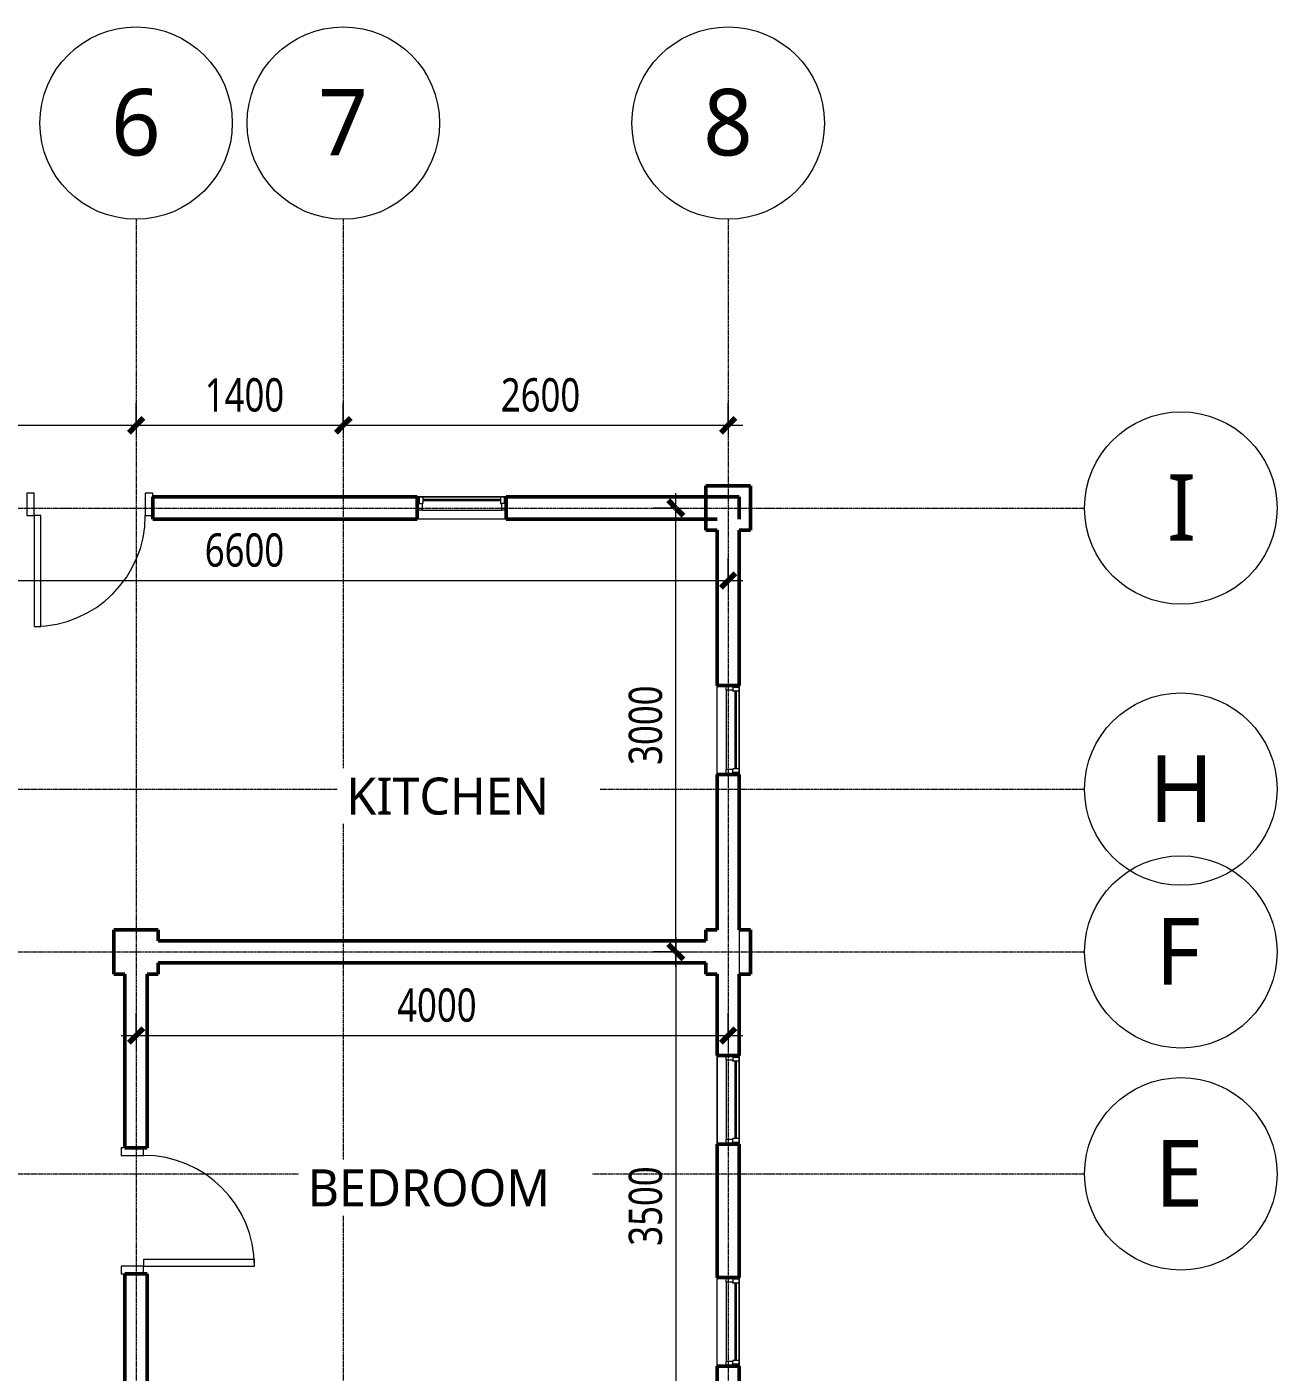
# Model space of a CAD drawing. Header units: millimetres. Extents: x -8020 to 13669, y -8823 to 13074.
# Drawn here: x 4893 to 13339, y 3982 to 13074 of the extents above; entities that cross this region are included whole.
import ezdxf

# ---------------------------------------------------------------- set-up
doc = ezdxf.new("R2010")
doc.units = ezdxf.units.MM
doc.linetypes.add('Grid Line 12_5mm', pattern=[21.5, 12.5, -3, 3, -3])
for name, color, linetype, lineweight in [('A-ANNO-DIMS', 211, 'Continuous', 9), ('A-ANNO-DIMS-100', 211, 'Continuous', 9), ('A-DOOR', 31, 'Continuous', 15), ('A-DOOR-FRAM', 31, 'Continuous', 18), ('A-GLAZ', 151, 'Continuous', 15), ('A-WALL', 113, 'Continuous', 15), ('G-ANNO-TEXT', 231, 'Continuous', 9), ('S-GRID', 1, 'Continuous', 9), ('S-GRID-IDEN', 1, 'Continuous', 9)]:
    doc.layers.add(name, color=color, linetype=linetype, lineweight=lineweight)
doc.styles.add('Trebuchet MS_3', font='trebuc.ttf', dxfattribs={"height": 450})
doc.styles.add('Trebuchet MS_4', font='trebuc.ttf', dxfattribs={"width": 0.8, "height": 225})
doc.styles.add('Trebuchet MS_5', font='trebuc.ttf', dxfattribs={"height": 250})
doc.dimstyles.new('Linear_-_2_25mm_Trebuchet_MS', dxfattribs={"dimscale": 304.8, "dimtxt": 231.963954, "dimasz": 0.328084, "dimexe": 0.492126, "dimexo": 0.492126, "dimgap": 0.098425, "dimtad": 1, "dimdec": 0, "dimzin": 0, "dimdsep": 46, "dimtxsty": 'Trebuchet MS_4', "dimblk1": 'OBLIQUE', "dimblk2": 'OBLIQUE', "dimsah": 1, "dimcen": 0.09, "dimdle": 0.328084, "dimazin": 0, "dimtfac": 1, "dimtdec": 4, "dimtix": 1, "dimtmove": 0, "dimatfit": 3, "dimfxl": 1, "dimtvp": 1, "dimtolj": 1, "dimtzin": 0, "dimarcsym": 2})

# ---------------------------------------------------------------- blocks, each defined once
blk = doc.blocks.new('M_Door-Passage-Single-Vision_Lite - 750 x 2000mm-1696654-L1 - Architectural')
at = {"layer": 'A-DOOR', "lineweight": 18}
for p, q in [((375, 806.35), (330, 806.35)), ((330, 806.35), (330, 56.35)), ((375, 56.35), (375, 806.35)), ((330, 56.35), (375, 56.35))]:
    blk.add_line(p, q, dxfattribs=at)
at = {"layer": 'A-DOOR', "lineweight": 9}
blk.add_arc((375, 56.35), 750, 90, 180, dxfattribs=at)
at = {"layer": 'A-DOOR-FRAM'}
for p, q in [((-375, 56.35), (-425, 56.35)), ((-425, 56.35), (-425, -93.65)), ((-375, -93.65), (-375, 56.35)), ((375, 56.35), (375, -93.65)), ((425, 56.35), (375, 56.35)), ((425, -93.65), (425, 56.35)), ((-425, -93.65), (-375, -93.65)), ((375, -93.65), (425, -93.65))]:
    blk.add_line(p, q, dxfattribs=at)
blk = doc.blocks.new('M_Window-Fixed - 600 x 900mm-1696655-L1 - Architectural')
at = {"layer": 'A-GLAZ'}
for p, q in [((-300, 75), (300, 75)), ((300, -75), (-300, -75))]:
    blk.add_line(p, q, dxfattribs=at)
at = {"layer": 'A-GLAZ', "lineweight": 18}
for p, q in [((-300, -75), (-300, 75)), ((-261.9, 75), (-300, 75)), ((-287.3, 75), (-287.3, 30.55)), ((-287.3, 30.55), (-268.25, 30.55)), ((-261.9, 30.55), (-268.25, 30.55)), ((-268.25, 30.55), (-268.25, -13.9)), ((-261.9, 75), (-261.9, 30.55)), ((261.9, 75), (261.9, 30.55)), ((300, 75), (261.9, 75)), ((261.9, 30.55), (268.25, 30.55)), ((268.25, 30.55), (268.25, -13.9)), ((287.3, 30.55), (268.25, 30.55)), ((287.3, 75), (287.3, 30.55)), ((300, 75), (300, -75)), ((-268.25, -13.9), (-300, -13.9)), ((300, -13.9), (268.25, -13.9))]:
    blk.add_line(p, q, dxfattribs=at)
at = {"layer": 'A-GLAZ', "lineweight": 9}
for p, q in [((261.9, 75), (-261.9, 75)), ((-268.25, -13.9), (268.25, -13.9))]:
    blk.add_line(p, q, dxfattribs=at)
at = {"layer": 'A-GLAZ', "lineweight": 35}
blk.add_line((261.9, 52.775), (-261.9, 52.775), dxfattribs=at)
blk = doc.blocks.new('Grid - M_Grid Head - Circle-50561-L1 - Architectural')
at = {"layer": 'S-GRID-IDEN'}
blk.add_circle((0, 0), 6.5, dxfattribs=at)
blk = doc.blocks.new('DIMBLOCK8-L1 - Architectural')
at = {"layer": 'A-ANNO-DIMS-100'}
for p, q in [((9276.6, 6922.4), (9276.6, 3222.4)), ((9276.6, 6822.4), (9197.3, 6822.4)), ((9276.6, 6822.4), (9426.6, 6822.4)), ((9276.6, 3322.4), (9197.3, 3322.4)), ((9276.6, 3322.4), (9426.6, 3322.4))]:
    blk.add_line(p, q, dxfattribs=at)
at = {"layer": 'A-ANNO-DIMS-100', "lineweight": 70}
for p, q in [((9276.6, 6822.4), (9226.6, 6872.4)), ((9276.6, 6822.4), (9326.6, 6772.4)), ((9276.6, 3322.4), (9226.6, 3372.4)), ((9276.6, 3322.4), (9326.6, 3272.4))]:
    blk.add_line(p, q, dxfattribs=at)
at = {"layer": 'A-ANNO-DIMS-100', "color": 0, "insert": (8958.7, 4836.5), "char_height": 225, "width": 566.149, "attachment_point": 1, "rotation": 90, "line_spacing_factor": 1.048425, "style": 'Trebuchet MS_4'}
blk.add_mtext('3500', dxfattribs=at)
blk = doc.blocks.new('_Oblique')
at = {"color": 0, "linetype": 'ByBlock', "lineweight": -2}
blk.add_line((-0.5, -0.5), (0.5, 0.5), dxfattribs=at)
blk = doc.blocks.new('DIMBLOCK9-L1 - Architectural')
at = {"layer": 'A-ANNO-DIMS-100'}
for p, q in [((5630.5, 6257.5), (5630.5, 6407.5)), ((9630.5, 6257.5), (9630.5, 6407.5)), ((5530.5, 6257.5), (9730.5, 6257.5)), ((5630.5, 6257.5), (5630.5, 6178.2)), ((9630.5, 6257.5), (9630.5, 6178.2))]:
    blk.add_line(p, q, dxfattribs=at)
at = {"layer": 'A-ANNO-DIMS-100', "lineweight": 70}
for p, q in [((5630.5, 6257.5), (5680.5, 6307.5)), ((9630.5, 6257.5), (9680.5, 6307.5)), ((5630.5, 6257.5), (5580.5, 6207.5)), ((9630.5, 6257.5), (9580.5, 6207.5))]:
    blk.add_line(p, q, dxfattribs=at)
at = {"layer": 'A-ANNO-DIMS-100', "color": 0, "insert": (7394.6, 6575.4), "char_height": 225, "width": 566.149, "attachment_point": 1, "line_spacing_factor": 1.048425, "style": 'Trebuchet MS_4'}
blk.add_mtext('4000', dxfattribs=at)
blk = doc.blocks.new('DIMBLOCK19-L1 - Architectural')
at = {"layer": 'A-ANNO-DIMS-100'}
for p, q in [((9276.6, 6722.4), (9276.6, 9922.4)), ((9276.6, 9822.4), (9126.6, 9822.4)), ((9276.6, 9822.4), (9355.9, 9822.4)), ((9276.6, 6822.4), (9126.6, 6822.4)), ((9276.6, 6822.4), (9355.9, 6822.4))]:
    blk.add_line(p, q, dxfattribs=at)
at = {"layer": 'A-ANNO-DIMS-100', "lineweight": 70}
for p, q in [((9276.6, 9822.4), (9226.6, 9872.4)), ((9276.6, 9822.4), (9326.6, 9772.4)), ((9276.6, 6822.4), (9226.6, 6872.4)), ((9276.6, 6822.4), (9326.6, 6772.4))]:
    blk.add_line(p, q, dxfattribs=at)
at = {"layer": 'A-ANNO-DIMS-100', "color": 0, "insert": (8958.7, 8086.5), "char_height": 225, "width": 566.149, "attachment_point": 1, "rotation": 90, "line_spacing_factor": 1.048425, "style": 'Trebuchet MS_4'}
blk.add_mtext('3000', dxfattribs=at)
blk = doc.blocks.new('DIMBLOCK20-L1 - Architectural')
at = {"layer": 'A-ANNO-DIMS-100'}
for p, q in [((3030.5, 9332.9), (3030.5, 9482.9)), ((9630.5, 9332.9), (9630.5, 9482.9)), ((2930.5, 9332.9), (9730.5, 9332.9)), ((3030.5, 9332.9), (3030.5, 9253.6)), ((9630.5, 9332.9), (9630.5, 9253.6))]:
    blk.add_line(p, q, dxfattribs=at)
at = {"layer": 'A-ANNO-DIMS-100', "lineweight": 70}
for p, q in [((3030.5, 9332.9), (3080.5, 9382.9)), ((9630.5, 9332.9), (9680.5, 9382.9)), ((3030.5, 9332.9), (2980.5, 9282.9)), ((9630.5, 9332.9), (9580.5, 9282.9))]:
    blk.add_line(p, q, dxfattribs=at)
at = {"layer": 'A-ANNO-DIMS-100', "color": 0, "insert": (6094.6, 9650.8), "char_height": 225, "width": 566.149, "attachment_point": 1, "line_spacing_factor": 1.048425, "style": 'Trebuchet MS_4'}
blk.add_mtext('6600', dxfattribs=at)
blk = doc.blocks.new('DIMBLOCK32-L1 - Architectural')
at = {"layer": 'A-ANNO-DIMS-100'}
for p, q in [((3030.5, 10381.6), (3030.5, 10531.6)), ((5630.5, 10381.6), (5630.5, 10531.6)), ((3030.5, 10381.6), (5630.5, 10381.6)), ((3030.5, 10381.6), (3030.5, 10302.3)), ((5630.5, 10381.6), (5630.5, 10302.3))]:
    blk.add_line(p, q, dxfattribs=at)
at = {"layer": 'A-ANNO-DIMS-100', "lineweight": 70}
for p, q in [((3030.5, 10381.6), (2980.5, 10331.6)), ((3030.5, 10381.6), (3080.5, 10431.6)), ((5630.5, 10381.6), (5580.5, 10331.6)), ((5630.5, 10381.6), (5680.5, 10431.6))]:
    blk.add_line(p, q, dxfattribs=at)
at = {"layer": 'A-ANNO-DIMS-100', "color": 0, "insert": (4094.6, 10699.5), "char_height": 225, "width": 566.149, "attachment_point": 1, "line_spacing_factor": 1.048425, "style": 'Trebuchet MS_4'}
blk.add_mtext('2600', dxfattribs=at)
blk = doc.blocks.new('DIMBLOCK33-L1 - Architectural')
at = {"layer": 'A-ANNO-DIMS-100'}
for p, q in [((5630.5, 10381.6), (5630.5, 10531.6)), ((7030.5, 10381.6), (7030.5, 10531.6)), ((5630.5, 10381.6), (7030.5, 10381.6)), ((5630.5, 10381.6), (5630.5, 10302.3)), ((7030.5, 10381.6), (7030.5, 10302.3))]:
    blk.add_line(p, q, dxfattribs=at)
at = {"layer": 'A-ANNO-DIMS-100', "lineweight": 70}
for p, q in [((5630.5, 10381.6), (5580.5, 10331.6)), ((5630.5, 10381.6), (5680.5, 10431.6)), ((7030.5, 10381.6), (6980.5, 10331.6)), ((7030.5, 10381.6), (7080.5, 10431.6))]:
    blk.add_line(p, q, dxfattribs=at)
at = {"layer": 'A-ANNO-DIMS-100', "color": 0, "insert": (6094.6, 10699.5), "char_height": 225, "width": 566.149, "attachment_point": 1, "line_spacing_factor": 1.048425, "style": 'Trebuchet MS_4'}
blk.add_mtext('1400', dxfattribs=at)
blk = doc.blocks.new('DIMBLOCK34-L1 - Architectural')
at = {"layer": 'A-ANNO-DIMS-100'}
for p, q in [((7030.5, 10381.6), (7030.5, 10531.6)), ((9630.5, 10381.6), (9630.5, 10531.6)), ((7030.5, 10381.6), (9730.5, 10381.6)), ((7030.5, 10381.6), (7030.5, 10302.3)), ((9630.5, 10381.6), (9630.5, 10302.3))]:
    blk.add_line(p, q, dxfattribs=at)
at = {"layer": 'A-ANNO-DIMS-100', "lineweight": 70}
for p, q in [((7030.5, 10381.6), (6980.5, 10331.6)), ((7030.5, 10381.6), (7080.5, 10431.6)), ((9630.5, 10381.6), (9580.5, 10331.6)), ((9630.5, 10381.6), (9680.5, 10431.6))]:
    blk.add_line(p, q, dxfattribs=at)
at = {"layer": 'A-ANNO-DIMS-100', "color": 0, "insert": (8094.6, 10699.5), "char_height": 225, "width": 566.149, "attachment_point": 1, "line_spacing_factor": 1.048425, "style": 'Trebuchet MS_4'}
blk.add_mtext('2600', dxfattribs=at)

msp = doc.modelspace()

# ---------------------------------------------------------------- linework, layer by layer
at = {"layer": 'A-WALL', "lineweight": 50}
for p, q in [((9780.5, 9972.4), (9480.5, 9972.4)), ((9480.5, 9972.4), (9480.5, 9672.4)), ((9780.5, 9672.4), (9780.5, 9972.4)), ((7530.5, 9897.4), (5743, 9897.4)), ((5743, 9897.4), (5743, 9747.4)), ((7530.5, 9747.4), (7530.5, 9897.4)), ((9705.5, 9897.4), (8130.5, 9897.4)), ((8130.5, 9897.4), (8130.5, 9747.4)), ((9705.5, 9747.4), (9705.5, 9897.4)), ((5743, 9747.4), (7530.5, 9747.4)), ((8130.5, 9747.4), (9555.5, 9747.4)), ((9480.5, 9672.4), (9555.5, 9672.4)), ((9555.5, 9672.4), (9555.5, 8622.4)), ((9705.5, 8622.4), (9705.5, 9672.4)), ((9705.5, 9672.4), (9780.5, 9672.4)), ((9555.5, 8622.4), (9705.5, 8622.4)), ((9555.5, 8022.4), (9555.5, 6972.4)), ((9705.5, 8022.4), (9555.5, 8022.4)), ((9705.5, 6972.4), (9705.5, 8022.4)), ((5780.5, 6972.4), (5480.5, 6972.4)), ((5480.5, 6972.4), (5480.5, 6672.4)), ((5780.5, 6897.4), (5780.5, 6972.4)), ((9480.5, 6972.4), (9480.5, 6897.4)), ((9555.5, 6972.4), (9480.5, 6972.4)), ((9780.5, 6972.4), (9705.5, 6972.4)), ((9780.5, 6672.4), (9780.5, 6972.4)), ((9480.5, 6897.4), (5780.5, 6897.4)), ((5780.5, 6747.4), (9480.5, 6747.4)), ((5780.5, 6672.4), (5780.5, 6747.4)), ((9480.5, 6747.4), (9480.5, 6672.4)), ((5480.5, 6672.4), (5555.5, 6672.4)), ((5555.5, 6672.4), (5555.5, 5497.4)), ((5705.5, 5497.4), (5705.5, 6672.4)), ((5705.5, 6672.4), (5780.5, 6672.4)), ((9480.5, 6672.4), (9555.5, 6672.4)), ((9555.5, 6672.4), (9555.5, 6122.4)), ((9705.5, 6122.4), (9705.5, 6672.4)), ((9705.5, 6672.4), (9780.5, 6672.4)), ((9555.5, 6122.4), (9705.5, 6122.4)), ((5555.5, 5497.4), (5705.5, 5497.4)), ((9555.5, 5522.4), (9555.5, 4622.4)), ((9705.5, 5522.4), (9555.5, 5522.4)), ((9705.5, 4622.4), (9705.5, 5522.4)), ((5555.5, 4647.4), (5555.5, 3472.4)), ((5705.5, 4647.4), (5555.5, 4647.4)), ((5705.5, 3472.4), (5705.5, 4647.4)), ((9555.5, 4622.4), (9705.5, 4622.4)), ((9555.5, 4022.4), (9555.5, 3472.4)), ((9705.5, 4022.4), (9555.5, 4022.4)), ((9705.5, 3472.4), (9705.5, 4022.4))]:
    msp.add_line(p, q, dxfattribs=at)
at = {"layer": 'A-WALL'}
for p, q in [((9480.5, 9672.4), (9480.5, 9972.4)), ((9480.5, 9972.4), (9780.5, 9972.4)), ((9780.5, 9972.4), (9780.5, 9672.4)), ((8130.5, 9897.4), (7530.5, 9897.4)), ((8130.5, 9747.4), (7530.5, 9747.4)), ((9555.5, 9672.4), (9480.5, 9672.4)), ((9780.5, 9672.4), (9705.5, 9672.4)), ((9555.5, 8022.4), (9555.5, 8622.4)), ((9705.5, 8022.4), (9705.5, 8622.4)), ((5480.5, 6672.4), (5480.5, 6972.4)), ((5480.5, 6972.4), (5780.5, 6972.4)), ((5780.5, 6972.4), (5780.5, 6897.4)), ((9480.5, 6897.4), (9480.5, 6972.4)), ((9480.5, 6972.4), (9555.5, 6972.4)), ((9705.5, 6972.4), (9705.5, 6672.4)), ((9780.5, 6972.4), (9705.5, 6972.4)), ((9780.5, 6972.4), (9780.5, 6672.4)), ((5780.5, 6747.4), (5780.5, 6672.4)), ((9480.5, 6672.4), (9480.5, 6747.4)), ((5555.5, 6672.4), (5480.5, 6672.4)), ((5705.5, 6672.4), (5780.5, 6672.4)), ((9480.5, 6672.4), (9555.5, 6672.4)), ((9705.5, 6672.4), (9780.5, 6672.4)), ((9555.5, 6122.4), (9555.5, 5522.4)), ((9705.5, 4022.4), (9705.5, 6122.4)), ((9555.5, 4022.4), (9555.5, 4622.4))]:
    msp.add_line(p, q, dxfattribs=at)
at = {"layer": 'S-GRID', "linetype": 'Grid Line 12_5mm'}
for p, q in [((5630.5, 11773.9), (5630.5, -4744.3)), ((7030.5, 11773.9), (7030.5, -4744.3)), ((9630.5, 11773.9), (9630.5, -4744.3)), ((-8020.2, 9822.4), (12038.8, 9822.4)), ((-8020.2, 7922.4), (12038.8, 7922.4)), ((-8020.2, 6822.4), (12038.8, 6822.4)), ((-8020.2, 5322.4), (12038.8, 5322.4))]:
    msp.add_line(p, q, dxfattribs=at)

# ---------------------------------------------------------------- block references
at = {"layer": 'A-DOOR-FRAM'}
for p, rotation in [((5318, 9828.8), 180), ((5624.2, 5072.4), 269.9999999999999)]:
    msp.add_blockref('M_Door-Passage-Single-Vision_Lite - 750 x 2000mm-1696654-L1 - Architectural', p, dxfattribs=dict(at, rotation=rotation))
at = {"layer": 'A-GLAZ'}
msp.add_blockref('M_Window-Fixed - 600 x 900mm-1696655-L1 - Architectural', (7830.5, 9822.4), dxfattribs=at)
at = {"layer": 'A-GLAZ', "rotation": 269.9999999999999}
for p in [(9630.5, 8322.4), (9630.5, 5822.4), (9630.5, 4322.4)]:
    msp.add_blockref('M_Window-Fixed - 600 x 900mm-1696655-L1 - Architectural', p, dxfattribs=at)
at = {"layer": 'S-GRID-IDEN', "xscale": 99.99999999999993, "yscale": 99.99999999999993, "zscale": 99.99999999999993}
for p, rotation in [((5630.5, 12423.9), 180), ((7030.5, 12423.9), 180), ((9630.5, 12423.9), 180), ((12688.8, 9822.4), 269.9999999999994), ((12688.8, 7922.4), 269.9999999999994), ((12688.8, 6822.4), 269.9999999999994), ((12688.8, 5322.4), 269.9999999999994)]:
    msp.add_blockref('Grid - M_Grid Head - Circle-50561-L1 - Architectural', p, dxfattribs=dict(at, rotation=rotation))

# ---------------------------------------------------------------- dimensions: what is measured, and where the dimension line sits
at = {"layer": 'A-ANNO-DIMS'}
for base, p1, p2, override, picture, middle in [((5630.5, 10381.6), (3030.5, 10452.3), (5630.5, 10452.3), {"dimpost": '<>', "dimfxl": 2600}, 'DIMBLOCK32-L1 - Architectural', (4330.5, 10526.4)), ((7030.5, 10381.6), (5630.5, 10452.3), (7030.5, 10452.3), {"dimpost": '<>', "dimfxl": 1400}, 'DIMBLOCK33-L1 - Architectural', (6330.5, 10526)), ((9630.5, 10381.6), (7030.5, 10452.3), (9630.5, 10452.3), {"dimpost": '<>', "dimfxl": 2600}, 'DIMBLOCK34-L1 - Architectural', (8330.5, 10526.4)), ((9630.5, 9332.9), (3030.5, 9403.6), (9630.5, 9403.6), {"dimpost": '<>', "dimfxl": 6600}, 'DIMBLOCK20-L1 - Architectural', (6330.5, 9477.7)), ((9630.5, 6257.5), (5630.5, 6328.2), (9630.5, 6328.2), {"dimpost": '<>', "dimfxl": 4000}, 'DIMBLOCK9-L1 - Architectural', (7630.5, 6401.9))]:
    dim = msp.add_linear_dim(base=base, p1=p1, p2=p2, dimstyle='Linear_-_2_25mm_Trebuchet_MS', override=override, dxfattribs=at)
    dim.commit()
    dim.dimension.update_dxf_attribs({"geometry": picture, "text_midpoint": middle})
for base, p1, p2, override, picture, middle in [((9276.6, 9822.4), (9205.9, 6822.4), (9205.9, 9822.4), {"dimpost": '<>', "dimfxl": 3000}, 'DIMBLOCK19-L1 - Architectural', (9132.1, 8322.4)), ((9276.6, 3322.4), (9347.3, 6822.4), (9347.3, 3322.4), {"dimpost": '<>', "dimfxl": 3500}, 'DIMBLOCK8-L1 - Architectural', (9132.1, 5072.4))]:
    dim = msp.add_linear_dim(base=base, p1=p1, p2=p2, angle=90, dimstyle='Linear_-_2_25mm_Trebuchet_MS', override=override, dxfattribs=at)
    dim.commit()
    dim.dimension.update_dxf_attribs({"geometry": picture, "text_midpoint": middle})

# ---------------------------------------------------------------- next in the draw order: texts
at = {"layer": 'G-ANNO-TEXT', "color": 7, "char_height": 250, "attachment_point": 1, "style": 'Trebuchet MS_5', "bg_fill": 3, "box_fill_scale": 1.25, "bg_fill_color": 256, "bg_fill_true_color": 13158600, "bg_fill_transparency": 0}
for s, insert, width in [('KITCHEN', (7051.6, 8000.6), 1651.476), ('BEDROOM', (6790.3, 5353), 1859.915)]:
    msp.add_mtext(s, dxfattribs=dict(at, insert=insert, width=width))
at = {"layer": 'S-GRID-IDEN', "char_height": 450, "attachment_point": 1, "style": 'Trebuchet MS_3', "bg_fill": 3, "box_fill_scale": 1.25, "bg_fill_color": 256, "bg_fill_true_color": 13158600, "bg_fill_transparency": 0}
for s, insert, width in [('6', (5461.6, 12654.9), 400.844), ('7', (6861.6, 12654.9), 400.844), ('8', (9461.6, 12654.9), 400.844), ('I', (12593.7, 10050.9), 216.456), ('H', (12474.2, 8150.9), 505.063), ('F', (12517.2, 7050.9), 400.844), ('E', (12514.2, 5550.9), 408.861)]:
    msp.add_mtext(s, dxfattribs=dict(at, insert=insert, width=width))

doc.saveas('drawing.dxf')
